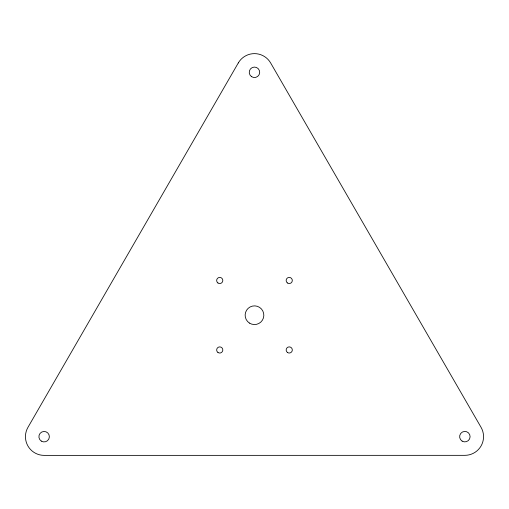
<?xml version="1.0" encoding="UTF-8"?>
<svg xmlns="http://www.w3.org/2000/svg" width="509" height="509" viewBox="0 0 509 509"><rect width="100%" height="100%" fill="white"/><g stroke="black" fill="none" stroke-linecap="round" stroke-linejoin="round"><path stroke-width="0.76" d="M238.307 62.925L27.95 427.35A18.687 18.687 0 0 0 44.086 455.377L464.87 455.339A18.687 18.687 0 0 0 481.043 427.305L270.648 62.963A18.687 18.687 0 0 0 238.307 62.925M249.435 323.075A9.34 9.34 0 0 0 263.821 315.663A9.34 9.34 0 0 0 250.205 306.914A9.34 9.34 0 0 0 249.435 323.075M41.305 441.093A5.23 5.23 0 0 0 49.36 436.938A5.23 5.23 0 0 0 41.738 432.039A5.23 5.23 0 0 0 41.305 441.093M251.535 76.643A5.23 5.23 0 0 0 259.685 72.679A5.23 5.23 0 0 0 252.178 67.602A5.23 5.23 0 0 0 251.535 76.643M462.14 441.118A5.23 5.23 0 0 0 470.093 436.773A5.23 5.23 0 0 0 462.357 432.058A5.23 5.23 0 0 0 462.14 441.118M287.432 352.463A3.086 3.086 0 0 0 292.306 350.281A3.086 3.086 0 0 0 287.979 347.151A3.086 3.086 0 0 0 287.432 352.463M217.935 352.47A3.086 3.086 0 0 0 222.808 350.287A3.086 3.086 0 0 0 218.482 347.157A3.086 3.086 0 0 0 217.935 352.47M217.928 282.972A3.086 3.086 0 0 0 222.802 280.783A3.086 3.086 0 0 0 218.476 277.659A3.086 3.086 0 0 0 217.928 282.972M287.426 282.966A3.086 3.086 0 0 0 292.3 280.777A3.086 3.086 0 0 0 287.973 277.653A3.086 3.086 0 0 0 287.426 282.966"/></g></svg>
